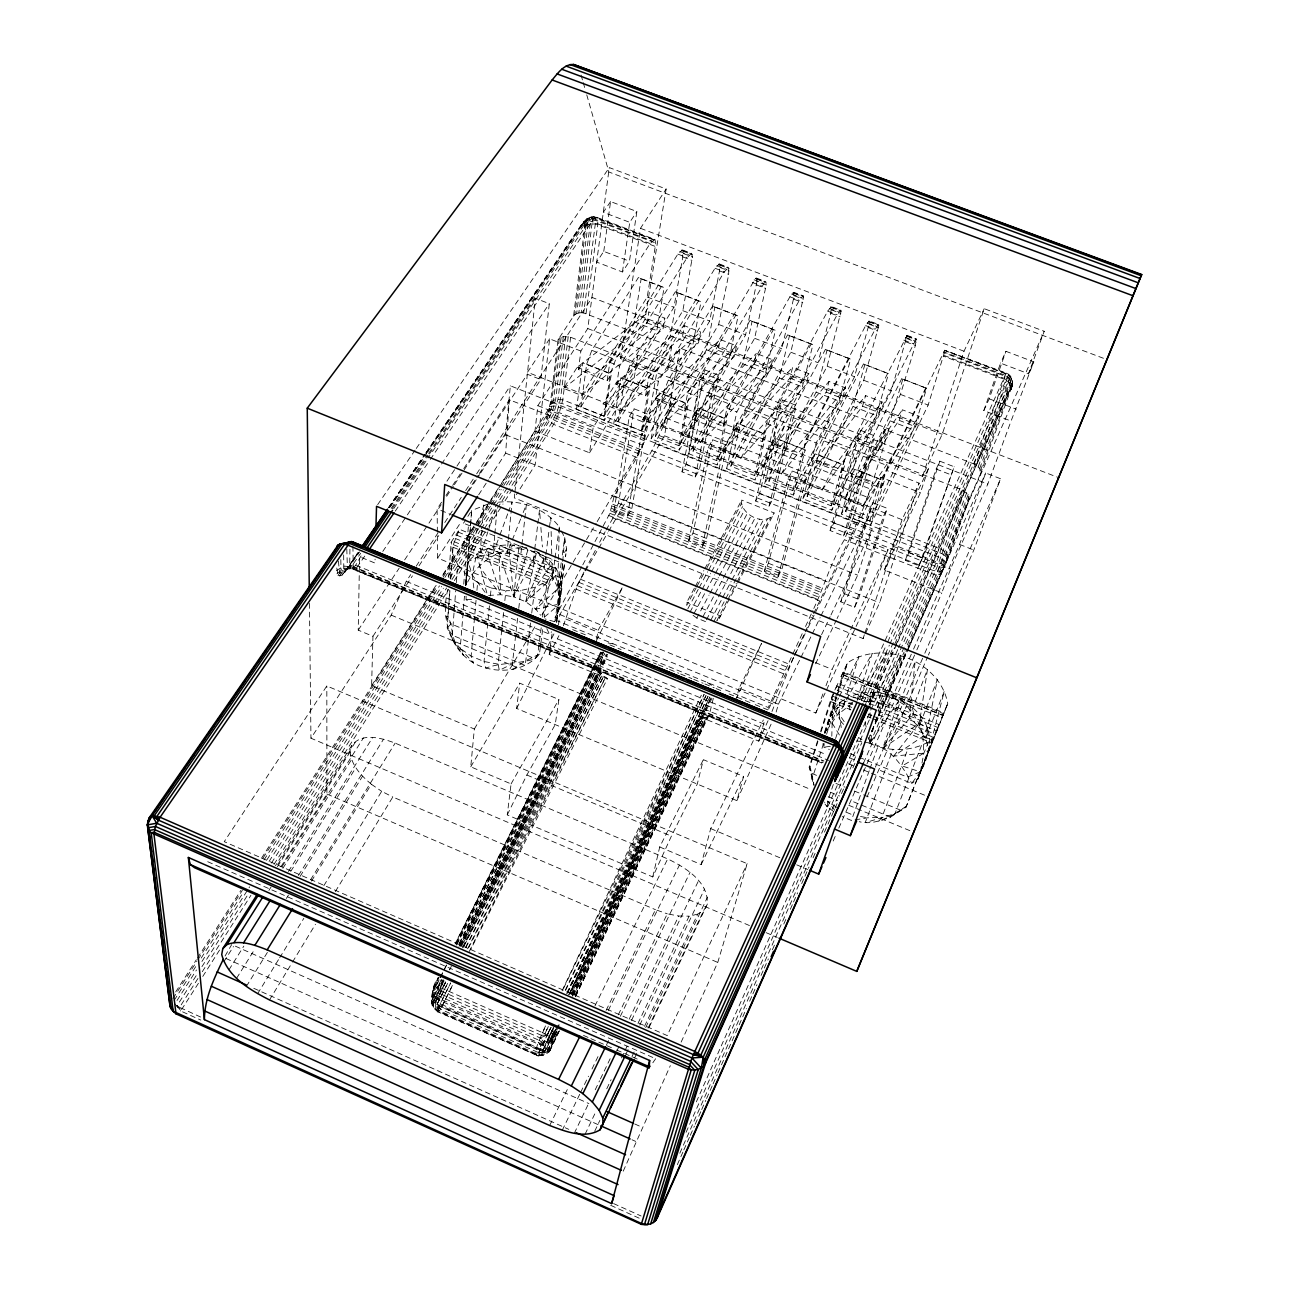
<?xml version="1.0" encoding="UTF-8"?>
<svg xmlns="http://www.w3.org/2000/svg" width="1289" height="1289" viewBox="0 0 1289 1289"><rect width="100%" height="100%" fill="white"/><g stroke="black" fill="none" stroke-linecap="round" stroke-linejoin="round"><path stroke-width="0.75" stroke-dasharray="5 3.75" d="M841.056 676.709L843.554 672.036L943.935 712.849L941.824 717.667L841.056 676.709L847.453 662.868C882.836 638.941 939.971 660.838 947.737 703.52L917.687 779.297L911.71 783.422C902.671 765.827 890.908 747.991 870.107 743.109L870.107 735.326M870.107 717.828L870.107 696.431L875.344 692.306C893.196 693.965 910.292 702.602 921.329 716.893C934.557 733.393 929.659 755.193 920.427 772.288L920.443 772.53M358.761 552.465L342.004 575.136L338.008 575.7L336.59 566.822M338.411 561.134L339.619 573.089L343.083 572.606L348.739 567.547L356.57 567.917L823.945 760.993M466.102 596.114L466.086 599.772L549.452 634.124L551.644 631.819M340.812 559.619L341.021 569.512L343.116 571.317L348.739 567.547L359.615 551.885M343.664 554.914L343.792 568.207L345.597 569.754L351.14 566.983L360.662 553.271M346.805 548.937L347.418 568.658C356.247 570.93 358.116 557.831 363.176 553.577M349.931 549.178L349.706 565.952L351.301 568.884M352.912 546.31L353.299 569.4L822.527 763.33M694.368 588.187L686.779 602.285L686.731 605.411L696.189 587.8M507.254 814.874L526.863 775.011L555.221 724.595L558.91 699.492L519.709 683.154L516.663 708.467L736.873 800.646L743.608 776.445L703.359 759.672L697.285 784.066L671.376 836.158L652.733 876.939L507.254 814.874L511.072 783.921L470.759 766.81L474.336 729.01L371.603 685.716L372.956 636.299L358.229 630.144L359.583 556.719L374.97 563.067L375.083 559.152M756.965 281.55L756.53 278.118L755.547 278.295L687.714 392.774L684.233 410.998L655.215 399.622L658.405 381.335L724.321 271.802L728.656 267.516L728.704 274.38L718.65 324.457L651.138 438.872L679.351 450.006L745.622 334.834L756.965 281.55L766.23 285.078L754.629 338.298L688.777 453.728L717.151 464.942L781.746 348.739L793.476 299.048L793.879 292.313L789.931 296.776L726.996 408.114L723.113 426.24L693.933 414.8L697.51 396.593L764.876 281.856L765.843 281.647L766.23 285.078M489.772 503.709C514.73 497.618 543.62 506.126 559.345 526.959L557.654 587.929L559.668 604.009L556.349 622.2L544.909 618.881M649.189 1027.188L707.258 904.314C708.869 881.74 685.426 867.529 667.686 858.909L395.143 743.109C381.834 738.13 362.193 732.12 351.784 745.429L275.459 865.692M741.594 503.258L741.723 500.084L774.157 512.958C766.794 526.798 743.85 516.422 741.594 503.258L705.647 570.189M489.482 502.774L548.872 408.661L550.532 402.426L557.992 339.829L573.573 316.111L584.771 226.977L584.255 223.416L581.677 225.398L424.387 456.177M434.506 986.359L439.017 977.368L432.492 992.047L431.606 1002.923L439.323 1010.657L537.835 1054.321L546.745 1053.919L548.631 1043.397L540.107 1037.903L440.081 993.69L433.023 994.447L439.211 996.139L539.205 1040.352L543.523 1045.008L541.686 1055.53C526.734 1060.203 544.973 1029.605 545.811 1025.367L542.379 1032.618L442.385 988.47L433.716 986.665C432.073 994.141 428.238 1006.419 437.39 1010.705L536.353 1054.579C555.688 1060.734 550.838 1031.973 559.716 1023.305C556.3 1031.99 551.16 1049.455 538.158 1044.042L438.324 999.877C428.528 995.72 433.765 983.829 438.196 977.658L433.555 987.293L432.137 1005.307L438.437 1011.639L537.062 1055.353L551.096 1027.333L540.639 1049.117L435.666 1001.73L432.653 998.185L441.74 980.317M544.522 617.028L559.668 604.009C561.472 581.871 550.725 556.461 527.813 550.129L526.234 547.39C500.809 547.293 476.704 561.537 466.151 585.125L470.549 526.218M470.678 524.252L471.645 510.525L487.806 504.128M489.466 478.122L505.659 453.148L509.332 399.751L888.024 549.742L869.092 598.563L825.927 691.242M849.242 358.423L809.073 435.086L784.598 425.531L779.152 439.549L768.889 481.216L792.767 490.642L839.171 401.121L850.643 359.164L825.492 349.303L755.145 479.943L726.625 468.68L790.802 352.219L803.611 296.937L803.24 295.874L793.879 292.313M836.658 697.268L832.468 710.658L831.808 736.18M447.831 589.25C441.047 616.368 448.765 647.868 473.53 663.029C494.283 674.276 523.511 673.051 539.43 654.168L542.733 628.903M448.669 577.488L451.182 542.17L459.496 529.312L555.076 568.223L548.792 583.659L544.248 617.254M449.877 590.797L447.186 627.969L456.29 645.934L452.713 635.396L450.973 623.892L447.895 616.287L449.748 590.62M450.618 578.777L453.261 544.635L459.496 529.312M450.731 579.051L452.568 553.609L451.182 542.17M452.052 638.764L460.205 648.367L463.412 655.408L452.052 638.764L455.71 590.684M456.322 582.66L457.692 564.63L452.568 553.609M481.893 530.569L479.911 556.171L468.084 561.537L465.522 585.512L471.645 510.525L465.506 520.015M482.489 522.689L483.858 504.966L478.074 525.703M909.051 647.271L945.949 563.116L969.231 498.344L968.152 494.46L962.48 489.981L872.218 454.808L853.076 518.404L844.376 539.72C831.179 561.456 824.428 585.689 813.794 608.505M463.718 584.223L468.503 524.72M476.06 600.352L471.113 656.133L473.53 663.029L460.205 648.367L464.443 596.436M465.41 584.449L466.231 574.459L457.692 564.63M554.157 1030.41L548.631 1043.397L549.211 1036.437L553.464 1027.317L549.211 1036.437L552.095 1039.643M442.385 988.47L445.946 981.3L439.211 996.139L434.232 996.655L433.33 1007.499L437.793 1011.978L441.547 1007.112L453.245 984.039M435.134 1009.335L436.053 998.508L438.614 998.25L543.523 1045.008M564.421 564.55L556.349 622.845L562.568 563.39M562.729 561.408L564.743 537.69L561.15 530.536M494.718 535.596L493.171 553.368L479.911 556.171L487.854 531.906M494.879 533.63L496.958 509.928M602.736 652.041L599.788 670.602L602.124 674.92L607.506 678.594L470.485 949.896M476.93 590.394L477.639 582.435L466.231 574.459M465.941 585.254L468.084 561.537L477.558 527.588M480.652 472.999L505.626 434.764L510.363 385.798L872.186 528.748L857.684 575.168L837.06 618.575M489.433 605.862L484.052 661.515L485.84 668.153C501.647 662.047 518.903 664.27 535.064 658.727L537.69 654.731L541.299 626.986M490.4 595.921L491.173 587.977L477.639 582.435M465.732 585.383L468.084 561.537C482.038 546.182 504.821 541.976 524.381 547.052M508.204 541.412L507.044 553.255L493.171 553.368L499.246 536.82M508.398 539.43L512.104 501.904L508.72 511.089M790.802 352.219L818.048 362.708L830.761 313.243L831.421 306.589L827.683 311.148L766.488 423.533L762.202 441.563L732.861 430.059L736.841 411.964L799.341 300.369L803.24 295.874M824.235 743.608L823.88 747.217L829.359 749.489M473.836 587.977L472.177 574.91L476.656 553.899L487.484 595.502L500.648 594.696L513.763 596.839L518.677 548.711L513.199 545.038L508.978 549.404L513.763 596.839L525.783 601.786L535.789 609.133L540.607 615.256M514.73 493.929L514.311 497.925L863.114 638.554L864.758 634.978M514.939 491.931L535.338 298.275L549.307 303.688L540.768 379.53L479.347 473.514M654.86 239.448L650.107 243.54L580.872 351.043L578.439 369.54L607.119 380.771L609.842 362.37L677.853 254.11L682.445 249.937L682.799 256.914L673.938 307.265L604.364 420.407L576.457 409.386L647.239 297.002L655.779 243.041L654.86 239.448L596.855 217.39L593.053 216.858L589.363 220.693L431.025 453.712M517.63 618.237L512.394 663.819L499.294 670.344L498.134 664.141L503.58 612.549M504.837 600.658L505.9 590.733L520.804 590.491L534.903 587.301L547.213 581.371L555.076 568.223M792.767 490.642L806.205 439.05L865.66 325.601L869.157 320.945L869.06 324.2L854.559 376.742L793.363 495.04L764.683 483.713L827.167 366.205L841.105 311.213L840.831 310.166L831.421 306.589M561.198 562.81L557.654 587.929C551.644 571.752 536.756 560.86 520.692 555.849L524.607 520.353M524.832 518.387L526.363 504.579L521.352 517.195M501.437 483.391L534.967 431.122L537.835 405.681L587.768 328.55L609.294 167.602L666.155 189L644.967 319.463L620.557 358.551L922.57 476.318L942.195 434.312L984.2 308.683L1044.219 331.273L1028.525 373.762L1000.538 363.144L983.813 410.595L1011.075 421.052L1033.794 361.855L1005.936 351.317L1000.538 363.144M580.872 351.043L549.613 338.846L535.161 464.958L516.39 494.622M518.758 608.327L520.804 590.491M582.789 564.84L609.874 513.296L614.176 495.975L636.959 457.45L642.695 445.188L646.321 432.766L657.036 370.926L570.624 337.251L563.325 336.59L559.297 338.395L551.805 400.992L549.726 408.855L546.037 416.492L500.486 487.564M533.292 560.989L534.484 551.16M534.726 549.195L537.594 525.606M537.835 523.64L539.511 509.88L540.268 519.628M561.118 337.299L553.577 399.896L551.096 409.241L546.697 418.361L502.307 487.725M563.325 336.59L555.704 399.187L552.868 409.838L547.889 420.182L504.515 488.064M530.52 622.974L525.203 665.495L452.713 635.396L447.186 627.969L450.973 623.892L535.064 658.727M531.729 613.065L534.903 587.301M565.742 336.348L558.056 398.945L553.255 414.736L495.379 506.738M568.24 336.574L560.473 399.155L557.186 411.384L551.466 423.308L509.3 489.53M570.624 337.251L562.777 399.816L559.442 412.254L553.609 424.387L502.871 504.225M573.573 316.111L574.862 314.709L586.108 225.559L585.48 221.08L583.514 221.966L582.692 224.109M574.862 314.709L576.65 313.646L587.977 224.495L587.22 219.13L582.241 223.561L425.966 452.745M576.65 313.646L578.825 312.953L590.233 223.819L589.395 217.728L586.205 219.178L583.579 223.432M691.661 253.45L687.118 257.639L619.526 366.14L616.722 384.541L645.563 395.836L648.673 377.532L715.008 268.257L719.391 263.987L719.504 270.883L709.691 321.009L641.761 435.166L613.693 424.081L682.848 310.697L692.402 256.978L691.661 253.45L682.445 249.937M578.825 312.953L581.226 312.728L592.65 218.099L591.844 216.939L588.235 217.76L583.514 221.966M542.588 617.06L547.213 581.371M545.618 556.622L544.071 568.352L543.168 556.655M545.875 554.657L549.211 529.231M549.452 527.282L550.741 517.501L550.902 523.495M667.718 368.783L680.141 348.111L888.959 429.011L878.276 450.763L667.718 368.783L671.65 346.789L583.691 312.953L595.325 223.851L595.228 218.034L594.374 216.81L590.571 216.971L587.059 220.596L428.576 453.47M586.044 313.614L597.79 224.544L597.709 218.631L596.855 217.39L593.053 216.858M576.457 409.386L582.66 362.918L611.276 374.116L604.364 420.407M580.84 407.018L586.656 364.223L591.828 350.334L638.377 277.554L664.093 287.608L656.81 330.58L604.074 416.186L580.84 407.018L634.349 321.879L641.132 278.811L638.377 277.554M603.768 251.387L610.567 201.567L636.879 211.525L629.435 261.2L622.442 271.979L596.662 262.102L603.768 251.387L629.435 261.2M607.506 678.594L549.211 654.474L552.401 631.159M556.349 622.635L564.421 564.373M554.786 560.022L552.369 577.52L551.885 559.507M555.06 558.073L559.345 526.959M554.898 621.701L563.229 561.182M558.395 625.052L559.861 614.547L607.602 532.969M562.294 555.076L564.743 537.69L566.564 549.001L565.5 556.784L566.564 549.001L562.697 555.478M534.967 431.122L589.524 452.81L593.149 427.577L637.894 355.152L928.547 468.261L920.41 492.688L884.415 570.092L941.808 592.908L950.541 569.013L987.809 484.036L1011.075 421.052M622.442 271.979L629.741 222.336L636.879 211.525M604.074 416.186L610.422 373.52L615.643 359.615L661.483 286.416M878.631 324.538L875.183 329.227L816.163 442.933L811.393 460.834L841.072 472.467L846.148 454.646L907.118 335.382L891.247 390.857L831.792 510.202L802.95 498.811L863.711 380.271L878.824 325.553L878.631 324.538L869.157 320.945M620.557 358.551L640.472 228.314L666.155 189M613.693 424.081L620.847 377.87L649.624 389.133L641.761 435.166M618.043 421.696L624.714 379.111L629.967 365.206L675.404 291.749L701.007 301.771L692.902 344.534L641.39 430.913L618.043 421.696L670.328 335.801L677.917 292.909L675.404 291.749M589.524 452.81L633.785 380.577L637.894 355.152M613.999 510.847L629.322 416.508L634.011 408.79L648.093 414.317L631.852 508.559L627.405 516.212L613.999 510.847L618.494 503.209L634.011 408.79M895.404 645.805L1012.719 383.8L1011.075 389.52C1013.911 383.768 1013.122 375.534 1006.274 373.085L944.724 350.254L886.333 470.324L880.838 488.048L850.998 476.35L856.17 458.562L916.012 339.329L915.383 345.468L900.447 394.402L841.427 514.021L870.429 525.461L928.144 405.052L945.272 349.883M563.664 388.392L647.046 322.911L648.834 311.986L664.85 318.174L662.981 329.066L581.387 395.369L563.664 388.392L577.214 367.268L648.834 311.986M596.694 638.941L598.128 630.257L623.618 585.27M641.39 430.913L648.625 388.472L653.894 374.551L698.638 300.659M627.405 516.212L643.453 422.083L648.093 414.317M897.611 642.196L1011.059 387.006L1008.111 380.932L1003.599 378.128L942.227 354.765M439.211 996.139L437.793 1011.978M538.963 1055.369L540.784 1044.847L538.528 1042.463M651.138 438.872L659.243 392.887L688.181 404.214L679.351 450.006M548.631 1043.397L547.197 1035.115L550.596 1027.849L547.197 1035.115L540.107 1037.903L546.214 1044.509L544.329 1055.03L536.288 1055.482M655.44 436.455L663.013 394.096L668.298 380.158L712.608 306.025L738.114 315.998L729.187 358.568L678.932 445.72L655.44 436.455L706.485 349.786L714.896 307.104L712.608 306.025M606.088 530.005L651.88 450.683L662.949 426.917L670.167 402.619L680.141 348.111M608.617 531.245L664.48 435.779L671.875 395.481L633.785 380.577M603.091 403.908L682.493 336.606L684.491 325.746L700.588 331.95L698.509 342.793L620.911 410.933L603.091 403.908L616.303 382.591L684.491 325.746M941.824 717.667L947.737 703.52L917.687 779.297L920.362 771.821L923.842 753.163L929.885 739L922.908 736.373C920.749 721.55 910.743 710.642 901.349 699.846L898.723 700.926L870.107 743.109L864.371 742.174M508.978 549.404L500.019 545.376L498.924 552.433L513.763 596.839L536.224 553.529L538.254 552.272L543.765 558.862L548.437 559.362L550.21 566.113L556.091 568.207L555.285 575.281L560.699 578.213L561.891 588.702L559.668 604.009L535.789 609.133L558.894 587.703L560.699 578.213C556.542 565.903 546.762 555.833 534.822 550.87M678.932 445.72L687.037 403.505L692.37 389.552L735.987 314.983M681.994 471.838L700.572 377.387L704.922 369.943L718.795 375.325L699.347 469.679L695.19 477.059L681.994 471.838L686.183 464.459L704.922 369.943M688.777 453.728L697.848 408.001L726.964 419.392L717.151 464.942M693.063 451.295L701.506 409.161L706.839 395.207L750.037 320.365L775.414 330.306L765.65 372.682L716.668 460.608L693.063 451.295L742.835 363.852L752.083 321.364L750.037 320.365M945.949 563.116L946.674 558.169L942.307 553.819L853.076 518.404M642.744 419.521L718.134 350.382L720.325 339.571L736.518 345.806L734.231 356.602L660.677 426.578L642.744 419.521L655.634 397.995L720.325 339.571M695.19 477.059L714.477 382.801L718.795 375.325M688.761 540.832L708.209 447.573L712.64 439.71L726.899 445.301L706.549 538.48L702.312 546.262L688.761 540.832L693.031 533.066L712.64 439.71M868.738 737.421L870.107 743.109L874.168 724.176M877.825 707.145L880.258 695.786L875.344 692.306L862.212 692.821L850.16 696.221L859.602 699.46L870.107 696.431L888.685 694.707L906.699 706.485L912.483 707.403L913.563 714.025L882.756 748.313L898.723 700.926L889.845 697.333L880.258 695.786M716.668 460.608L725.675 418.619L731.056 404.649L773.529 329.388M347.45 569.077L358.02 552.385M702.312 546.262L722.501 453.212L726.899 445.301M1010.721 388.972C1013.815 383.816 1010.334 377.081 1004.969 375.228L943.693 351.913M726.625 468.68L736.68 423.195L765.956 434.651L755.145 479.943M730.863 466.215L740.224 424.307L745.622 410.321L787.66 334.802L812.924 344.695L802.322 386.861L754.613 475.577L730.863 466.215L779.378 377.983L789.464 335.704L787.66 334.802M682.638 435.231L753.952 364.239L756.353 353.46L772.627 359.744L770.129 370.491L700.652 442.32L682.638 435.231L695.19 413.495L756.353 353.46M559.555 598.966L561.891 588.702L558.894 587.703M652.733 876.939L659.71 846.986L703.359 759.672M754.613 475.577L764.538 433.813L769.952 419.827L811.28 343.857M946.754 561.021L968.796 500.18L980.397 474.03L979.737 468.423L974.113 464.024L884.737 429.382L872.218 454.808M755.644 501.034L778.218 407.598L782.342 400.009L796.376 405.455L772.933 498.795L768.985 506.319L755.644 501.034L759.64 493.542L782.342 400.009M968.796 500.18L969.231 498.344M772.014 445.398L775.736 438.469L805.174 449.99L801.532 456.967L772.014 445.398L776.397 427.4L837.157 314.758L840.831 310.166M722.758 451.021L789.964 378.16L792.574 367.429L808.928 373.746L806.221 384.444L740.885 458.159L722.758 451.021L734.972 429.076L792.574 367.429M764.683 483.713L775.736 438.469M575.587 996.526L709.337 714.589L713.494 697.639M947.415 559.249L946.851 553.593L941.389 549.195L854.236 514.81M1011.398 387.522C1014.234 382.382 1011.301 375.47 1005.871 373.504L944.724 350.254M277.393 866.74L350.189 751.858L351.784 745.429M768.985 506.319L792.284 413.076L796.376 405.455M764.345 571.156L787.998 479.009L792.187 470.984L806.608 476.64L782.052 568.707L778.04 576.65L764.345 571.156L768.405 563.245L792.187 470.984M1011.639 387.908L1012.091 383.349L1007.869 377.339L944.805 353.025M739.113 688.1L736.47 698.267L761.509 643.469L739.113 688.1L778.395 704.229L775.495 714.315M768.889 481.216L816.114 392.194L827.055 350.109L825.492 349.303M793.363 495.04L805.174 449.99M928.934 750.134L944.305 691.258L925.534 738.21L928.934 750.134L917.687 779.297L928.934 750.134L902.139 765.988L920.362 771.821L911.71 783.422L876.939 769.098M1011.962 386.861L1012.687 381.093L894.083 645.563M763.104 466.908L826.152 392.146L828.988 381.48L845.423 387.828L842.507 398.462L781.327 474.078L763.104 466.908L774.979 444.753L828.988 381.48M659.71 846.986L701.168 864.565L710.706 828.601L763.346 719.939M778.04 576.65L802.451 484.696L806.608 476.64M802.95 498.811L815.002 453.841L844.601 465.426L831.792 510.202M807.123 496.297L818.306 454.856L823.8 440.838L863.517 363.901L888.556 373.697L876.23 415.461L831.115 505.771L807.123 496.297L853.044 406.486L864.838 364.61L863.517 363.901M567.498 992.772L699.186 716.507L758.77 741.159L764.554 720.599M831.115 505.771L842.893 464.475L848.42 450.441L823.8 440.838M803.692 482.892L862.534 406.212L865.58 395.594L882.111 401.975L878.969 412.561L822.028 490.11L803.692 482.892L815.212 460.527L865.58 395.594M830.1 530.536L856.75 438.147L860.633 430.413L874.828 435.924L847.324 528.232L843.586 535.886L830.1 530.536L833.87 522.915L860.633 430.413M841.427 514.021L854.494 469.293L884.27 480.942L870.429 525.461M845.568 511.475L857.684 470.276L863.227 456.209L901.768 378.563L926.694 388.327L913.482 429.865L869.704 520.998L845.568 511.475L890.167 420.842L902.832 379.175L901.768 378.563M824.525 732.265L843.554 672.036M843.586 535.886L870.977 443.674L874.828 435.924M681.14 1042.108L717.764 962.432L747.169 863.678L326.826 685.957L224.238 841.669L667.203 1035.566L747.169 863.678M513.763 596.839L527.813 550.129L518.677 548.711M581.677 225.398L585.013 221.08L589.363 220.693L650.107 243.54M878.276 450.763L884.737 429.382M813.617 613.612L853.608 530.504L864.178 506.126L872.814 482.005L888.959 429.011M840.75 601.818L868.705 510.798L872.653 502.613L887.235 508.349L858.393 599.288L854.591 607.361L840.75 601.818L844.585 593.762L872.653 502.613M821.029 615.723L868.883 516.373L880.935 477.252L920.41 492.688M844.504 498.956L899.11 420.343L902.364 409.789L918.993 416.202L915.625 426.74L862.953 506.223L844.504 498.956L855.687 476.382L902.364 409.789M869.704 520.998L882.401 479.943L887.992 465.877L925.776 387.763M837.27 695.367L847.453 662.868L837.028 695.174M854.591 607.361L883.336 516.567L887.235 508.349M817.613 740.756L809.17 767.132L814.052 785.404L810.024 766.149L817.935 741.465M820.626 731.346L831.469 697.446L837.963 683.396L938.972 724.515L906.006 807.204C891.875 815.502 876.423 825.959 859.28 821.705M844.746 701.039L843.57 704.729L832.468 710.658L824.751 733.183L847.099 700.974M847.099 693.643L858.877 656.697L839.51 696.269M820.964 731.959L833.902 692.902M824.751 733.183L836.416 697.075M825.314 732.764L832.468 710.658L838.623 698.058M823.51 743.624L811.957 779.265L813.359 782.761M826.555 734.247L834.466 709.852L831.469 697.446M884.415 570.092L892.31 545.956L928.547 468.261M488.467 530.037L495.202 509.493M863.114 638.554L864.339 634.784M864.967 632.883L902.074 519.693L919.154 483.149L886.333 470.324M825.121 732.909L832.468 710.658L840.009 702.296L848.468 697.236M865.58 633.189L879.597 602.785L919.154 483.149M835.562 738.565L841.137 721.759L834.466 709.852M922.57 476.318L964.011 351.22L984.2 308.683M344.63 572.719L357.939 552.723M824.928 733.038L832.468 710.658M905.345 560.377L936.168 469.035L939.826 461.172L954.166 466.747L922.505 557.992L918.976 565.774L905.345 560.377L908.906 552.61L939.826 461.172M869.221 770.758L851.417 820.448L842.152 816.582M563.341 625.777L577.279 585.689L583.949 572.139M833.339 784.437L827.651 801.178L827.329 806.914L833.693 811.554M918.976 565.774L954.166 466.747M983.813 410.595L989.162 398.817L1005.936 351.317M846.438 699.589L872.234 653.362L856.444 701.538L886.655 653.056L870.284 701.28L884.286 703.923L901.269 655.779L870.284 701.28L864.355 701.393M962.48 489.981L936.684 561.488L898.578 647.739M974.113 464.024L1006.274 373.085L858.651 698.896M964.768 491.141L937.103 566.918L874.844 707.371M976.385 465.168L1008.643 374.358L887.025 643.42M966.702 492.672L936.056 575.168L844.376 539.72M968.152 494.46L942.807 564.083L904.91 650.284M978.303 466.666L1010.576 376.211L890.2 643.324M869.898 768.905L877.89 746.734C896.338 751.793 917.172 750.44 932.978 738.887L938.972 724.515M969.022 496.394L944.112 564.727L905.974 651.509M979.737 468.423L1011.962 378.515L866.546 702.199M980.607 470.324L1012.59 381.753L1010.463 377.049L1006.145 373.987L945.304 350.834M980.397 474.03L1011.494 387.715L1011.237 385.765L1008.788 382.06L1004.389 379.353L943.822 356.296M913.563 649.092L959.548 544.409L985.682 472.966L1000.57 478.751L973.823 550.032L928.402 655.07M499.923 534.983L508.043 512.925M897.563 709.337L915.158 661.386L909.325 717.183L918.864 727.012L925.534 738.21L937.377 679.674L918.864 727.012L927.452 669.507L909.325 717.183L897.563 709.337L884.286 703.923M555.978 1029.685L550.645 1041.738L548.727 1052.259L538.786 1052.726L440.387 1009.11L433.7 1001.15L432.653 998.185L441.789 980.252M906.521 806.092L894.969 813.697L865.177 822.672L893.003 749.537M843.038 674.888L942.92 715.476L943.935 712.849M441.563 502.194L437.116 508.913L437.648 558.056L815.776 713.043L823.252 693.031M825.975 685.764L832.114 669.394L888.024 549.742M771.966 711.544L793.525 657.342M432.653 998.185L431.783 1000.49L441.547 1007.112L539.882 1050.664L549.823 1050.857L559.265 1030.942M932.978 738.887L906.006 807.204L890.473 817.129L878.566 821.528L881.885 817.323L907.875 749.118M921.506 745.477L894.969 813.697L890.473 817.129L850.434 800.517M809.073 435.086L803.595 449.104L779.152 439.549M859.602 699.46L862.212 692.821L870.107 696.431M520.627 519L507.044 553.255L520.692 555.849M623.232 1171.185L670.328 1065.649M543.765 558.862L525.783 601.786L555.285 575.281L535.789 609.133M342.004 575.136L346.773 568.739M837.963 683.396L835.288 689.518L936.41 730.734M870.107 743.109L889.845 697.333L888.685 694.707M875.36 767.164L924.02 655.102M924.809 653.265L1000.57 478.751M867.046 796.973L927.597 656.923M833.177 841.024L835.594 835.514M838.801 828.166L866.16 765.682M866.965 763.829L916.06 651.718M916.866 649.882L941.808 592.908M863.549 762.959L912.757 650.929M875.102 721.373L905.168 653.346M1028.525 373.762L1033.794 361.855M871.831 730.863L985.682 472.966M871.654 731.443L906.57 652.331M907.392 650.478L946.013 562.31L938.473 556.945L851.578 522.593M868.432 739.322L870.865 733.795M871.67 731.959L908.229 649.108M758.77 741.159L769.082 718.44M679.819 1153.236L861.793 742.706M877.293 707.725L1044.219 331.273M677.321 1164.692L683.009 1151.834M683.814 1149.997L689.518 1137.14M690.324 1135.303L694.384 1126.119M695.206 1124.282L700.894 1111.408M701.699 1109.571L705.776 1100.387M706.581 1098.55L712.269 1085.692M713.091 1083.856L717.151 1074.672M717.957 1072.835L746.412 1008.53M749.666 1001.182L752.099 995.672M752.905 993.835L756.981 984.651M761.042 975.467L763.475 969.956M764.296 968.12L768.357 958.935M772.417 949.735L774.85 944.225M783.793 924.02L786.242 918.509M790.302 909.325L792.735 903.815M793.557 901.978L797.617 892.794M801.677 883.61L804.127 878.099M804.932 876.262L808.993 867.078M813.053 857.878L815.502 852.367M824.444 832.162L837.447 802.773M841.508 793.589L843.941 788.078M852.883 767.857L855.332 762.347M878.083 710.916L904.088 652.121M696.35 1101.837L897.756 649.575M686.07 1132.322L871.59 714.718M749.457 925.55L310.955 738.21L391.179 615.127L406.277 581.355L410.675 574.636M736.873 800.646L771.386 723.5M868.625 702.473L893.261 647.4M869.157 704.535L894.582 647.642M869.737 704.6L896.79 644.033M863.823 702.038L889.378 645.161M861.406 700.281L886.204 645.257M802.193 633.705L768.244 707.532L553.996 619.493L581.855 566.612M805.512 626.502L812.972 610.293M794.362 655.521L804.4 633.656M805.238 631.836L812.779 615.433M815.776 713.043L825.089 693.063M487.548 548.389L479.121 566.37L500.648 594.696L498.924 552.433L487.548 548.389L488.837 558.024L500.648 594.696M566.741 993.368L706.034 695.609M568.803 994.496L708.515 695.383M571.156 993.964L709.772 697.043L568.948 994.689M572.445 996.059L711.367 696.882L571.253 994.173M572.542 995.962L712.318 697.462M437.744 986.778L440.081 993.69L432.492 992.047L437.744 986.778L441.337 979.592L437.744 986.778L441.176 991.064L541.203 1035.26L544.876 1033.81L548.276 1026.56M565.307 990.242L704.132 694.336L562.278 991.015M551.74 1038.789L556.01 1029.669M562.036 990.903L701.329 695.19M550.757 1037.693L554.173 1030.443M547.342 1051.163L557.605 1029.412L547.342 1051.163L538.786 1052.726L545.376 1050.793L555.768 1029.057L545.376 1050.793L540.639 1049.117M573.847 994.963L704.712 717.586L707.693 716.765L709.337 714.589M575.393 994.931L706.356 717.328L574.121 994.915M701.055 717.151L569.851 993.69L700.104 716.845L704.712 717.586L572.219 994.657M571.913 994.641L702.908 717.506L570.012 994.061M549.823 1050.857L559.265 1030.878M575.555 996.381L707.693 716.765L574.749 996.655M594.696 1131.275L599.852 1120.415M644.5 1026.334L697.72 914.143L703.907 910.115L707.258 904.314M631.981 1056.529L635.413 1049.278M645.708 1027.542L707.5 897.112M648.093 1028.171L703.907 910.115M634.655 1057.915L638.071 1050.68M727.077 601.077L716.893 620.589L720.47 615.949L686.779 602.285M549.211 1036.437L544.876 1033.81L548.341 1026.543M565.662 990.178L705.937 695.625M567.031 993.336L708.467 695.335M625.938 1054.096L629.403 1046.845M639.763 1025.077L704.567 889.007M815.599 663.803L836.207 620.396M821.56 634.687L830.132 616.738M830.986 614.934L872.186 528.748M585.077 1134.239L596.356 1110.619M606.748 1088.802L611.083 1079.731M621.491 1057.915L624.102 1052.469M624.972 1050.648L627.566 1045.186M637.974 1023.385L689.132 916.157L697.72 914.143M567.659 992.836L700.104 716.845L699.186 716.507M553.513 1028.396L543.088 1050.1L539.882 1050.664M616.754 1051.163L619.365 1045.717M631.562 1020.308L698.622 880.532M880.838 488.048L884.27 480.942M701.168 864.565L743.608 776.445M778.395 704.229L800.147 659.066M801.017 657.261L811.458 635.59M812.328 633.785L820.158 617.528M574.298 1133.289L589.089 1102.514M595.196 1089.833L599.546 1080.794M600.416 1078.974L610.857 1057.254M629.145 1019.228L678.755 916.044L689.132 916.157M768.615 709.079L807.22 629.386M808.106 627.566L880.935 477.252M606.41 1045.073L609.89 1037.871M620.347 1016.28L690.066 872.315M862.953 506.223L873.99 483.552L918.993 416.202M562.246 1130.308L579.744 1094.232M580.614 1092.428L588.493 1076.186M592.005 1068.968L598.128 1056.336M618.269 1014.846L667.283 913.82L678.755 916.044M549.211 654.474L558.927 635.703M596.42 640.681L621.862 588.847M549.678 1125.506L568.191 1087.739M606.104 1010.399L655.473 909.68L667.283 913.82M608.279 1010.463L679.512 864.935M443.513 980.284L439.952 987.487L441.176 991.064M460.415 946.013L604.525 653.829M462.88 946.948L607.312 654.458L460.64 946.303M594.97 1005.887L667.686 858.909M459.142 943.58L603.606 651.976L456.612 945.046M462.896 947.206L607.345 656.536M442.353 1005.597L453.1 983.974M469.228 951.524L605.427 677.547L468.116 948.736M455.114 944.047L600.642 652.121M435.875 986.391L439.452 979.205L432.492 992.047M440.339 977.416L446.59 964.833M456.419 945.079L602.011 652.282L455.21 945.046L600.706 652.943L455.259 943.596M460.64 946.045L606.313 654.151M467.665 948.833L603.59 676.274L465.925 947.431M850.998 476.35L854.494 469.293M516.663 708.467L553.948 633.914M459.367 943.58L604.444 653.797M439.162 1005.887L540.139 1050.164L543.088 1050.1L553.384 1028.235L543.088 1050.1L540.381 1049.649L442.095 1006.113L439.936 1004.421L450.667 982.911L439.162 1005.887L440.387 1009.11L436.955 1004.421L447.541 983.378M465.522 947.512L602.124 674.92L462.96 948.156M922.908 736.373L923.842 753.163L893.728 756.127L922.908 736.373L927.274 727.657L918.993 723.548L882.756 748.313L906.699 706.485M440.387 977.4L446.703 964.817M841.072 472.467L844.601 465.426M439.323 1010.657L435.102 1002.81L445.607 981.992M462.767 947.914L600.948 673.438L462.38 945.014M443.126 979.511L431.783 1000.49L433.7 1001.15L444.141 980.736L434.103 1000.393M460.254 945.498L599.756 669.942L459.142 946.174M460.415 945.32L599.788 670.602M461.333 946.545L600.175 671.972L460.479 945.546M822.028 490.11L833.403 467.649L882.111 401.975M458.997 946.352L599.804 669.329M435.666 1001.73L445.672 982.089M437.664 1003.1L447.686 983.346M339.748 576.151C341.956 570.221 349.319 566.661 355.265 569.126L823.188 762.492M811.393 460.834L815.002 453.841M584.255 223.416L587.22 219.13L591.844 216.939M727.995 599.304L736.325 583.353M737.244 581.581L770.548 517.759M719.214 618.591L736.792 584.884M737.711 583.095L774.157 512.958M710.738 620.363L721.856 599.143M722.791 597.371L731.137 581.452M732.071 579.679L763.604 519.531M713.687 621.797L767.39 519.08M584.868 570.383L595.937 549.323M599.627 542.298L605.153 531.761M706.436 619.832L717.602 598.628M718.521 596.855L759.43 519.113M702.956 616.69L755.161 517.84M781.327 474.078L793.057 451.843L845.423 387.828M705.502 621.604L696.85 618.076L709.014 595.147M709.949 593.391L718.36 577.52M719.294 575.748L751.084 515.793M693.998 613.58L714.638 574.797M715.572 573.041L747.475 513.119M689.986 612.162L701.28 591.023M702.215 589.266L710.69 573.412M711.625 571.655L744.559 510.009M697.14 586.028L704.696 571.945M687.827 608.779L698.203 589.411M699.154 587.655L707.645 571.8M708.579 570.044L742.561 506.641M695.303 586.414L703.842 570.56M704.777 568.803L741.723 500.084M762.202 441.563L765.956 434.651M740.885 458.159L752.937 436.117L808.928 373.746M732.861 430.059L736.68 423.195M845.471 701.297L843.57 704.729L852.754 702.457M723.113 426.24L726.964 419.392M511.072 783.921L558.91 699.492M700.652 442.32L713.059 420.504L772.627 359.744M693.933 414.8L697.848 408.001M225.059 956.019L231.714 944.547M684.233 410.998L688.181 404.214M470.759 766.81L519.709 683.154M660.677 426.578L673.406 404.955L736.518 345.806M474.336 729.01L535.741 625.326M541.896 614.95L596.13 523.366M597.161 521.626L671.875 395.481M655.215 399.622L659.243 392.887M645.563 395.836L649.624 389.133M657.036 370.926L671.65 346.789M655.666 1058.704L649.157 1068.065M269.498 999.942L291.443 963.834M292.49 962.11L315.467 924.277M335.317 891.601L392.791 797.005L655.473 909.68M942.356 571.784L940.084 574.298L936.056 575.168M620.911 410.933L633.979 389.52L700.588 331.95M584.707 224.028L587.881 220.065L595.228 218.034L655.585 240.64M338.008 575.7C340.667 569.706 348.191 566.918 354.153 569.625L820.835 762.524M257.574 993.803L278.601 959.483M279.665 957.775L303.85 918.3M323.829 885.704L381.673 791.333L392.791 797.005M616.722 384.541L620.847 377.87M310.552 879.807L395.143 743.109M246.36 986.423L267.371 952.442M311.487 881.096L371.361 784.26C361.484 775.881 351.22 765.489 350.189 751.858M298.484 875.44L383.558 739.161M236.596 978.27L254.594 949.413M286.335 898.481L288.462 895.082M300.095 876.407L362.547 776.252M607.119 380.771L611.276 374.116M288.414 871.493L372.73 737.389M228.91 969.892L243.83 946.11M290.75 871.396L355.796 767.809M280.921 866.756L326.923 794.04L326.826 685.957M282.178 866.45L363.434 737.904M223.819 961.803L233.486 946.513M268.918 890.409L271.061 887.009M282.871 868.303L351.575 759.495M581.387 395.369L594.777 374.164L664.85 318.174M198.425 983.265L180.669 1010.979L200.81 1020.082M202.76 976.466L221.112 947.592M274.009 864.355L448.894 589.17M454.292 580.662L487.758 528.007M488.837 526.315L501.792 505.933M277.618 864.71L356.296 740.659M177.044 1005.71L179.574 1007.354L180.669 1010.979L177.044 1005.71L196.524 975.161M201.938 966.669L248.503 893.696M269.079 861.455L443.4 588.203M449.893 578.02L480.217 530.504M481.296 528.796L494.283 508.43M197.942 978.496L179.574 1007.354L200.601 1017.037M202.276 971.713L250.92 895.307M271.463 863.05L446.606 587.993M452.004 579.518L483.359 530.278M484.438 528.571L496.329 509.896M497.409 508.204L508.22 491.222M174.144 1000.361L196.879 964.833M201.213 958.065L243.46 892.069M264.036 859.924L439.485 585.851M444.898 577.391L477.397 526.637M478.477 524.945L490.384 506.335M491.463 504.644L501.212 489.417M578.439 369.54L582.66 362.918M176.996 1000.506L196.508 969.956M201.938 961.481L249.647 886.816M267 859.666L441.611 586.479M448.121 576.296L478.477 528.78M479.556 527.088L503.419 489.756M371.603 685.716L436.52 584.562M443.013 574.443L475.464 523.85M476.543 522.174L500.358 485.083M175.691 991.95L196.331 959.789M197.41 958.098L240.85 890.393M261.474 858.232L436.278 585.705M442.804 575.555L474.288 526.46M475.367 524.768L488.402 504.466M172.968 998.588L196.814 961.368M197.91 959.677L242.364 890.296M262.972 858.136L437.583 585.705M443.013 577.246L475.544 526.492M476.64 524.8L488.563 506.174M489.643 504.482L499.407 489.256M437.648 558.056L461.398 521.417M478.67 494.783L488.386 479.782M416.17 566.225L438.163 532.631M444.769 522.544L461.269 497.361M465.667 490.642L475.56 475.512M476.656 473.836L592.118 297.453L1059.042 477.8M372.956 636.299L412.448 575.877M419.022 565.807L438.776 535.596M467.279 491.979L478.251 475.19M468.713 491.27L479.572 474.658M446.01 495.475L451.569 487.081M452.681 485.389L462.67 470.276M463.782 468.6L509.332 399.751M549.613 338.846L527.491 372.279L902.074 519.693M358.229 630.144L399.123 568.256M404.649 559.893L427.867 524.768M428.979 523.108L441.128 504.708M446.655 496.346L453.293 486.307M454.405 484.632L527.362 374.261L540.768 379.53M446.945 481.151L455.855 467.762M456.967 466.086L510.363 385.798M382.785 551.434L406.261 516.518M407.372 514.859L549.307 303.688M610.567 201.567L603.316 212.298L629.741 222.336M364.739 556.107L356.57 567.917L353.299 569.4M395.24 511.137L429.124 461.172M430.252 459.496L593.778 218.776L595.518 217.438L653.652 239.545M391.212 508.365L427.449 455.13M392.243 508.672L428.302 455.662M429.43 454.002L535.338 298.275M393.709 508.639L429.898 455.371M388.585 507.544L424.822 454.405M388.521 507.866L424.774 454.695M425.918 453.035L583.369 222.095M389.31 507.64L423.259 457.837M390.196 507.012L426.45 453.809M427.577 452.149L586.753 218.904L593.778 218.776L652.025 240.946M550.21 566.113L525.783 601.786L536.224 553.529L532.905 551.483M377.661 504.644L415.122 450.119M416.266 448.475L609.294 167.602M550.161 1050.197L548.727 1052.259L558.266 1031.232L548.856 1051.179L538.786 1052.726M943.177 569.883L939.633 571.72L932.978 570.415L846.116 535.982M463.46 523.189L464.958 521.11M336.928 573.798L343.792 568.207L352.783 568.433L822.64 762.605M584.884 225.237L588.138 221.885L595.55 220.435L655.779 243.041M893.728 756.127L918.993 723.548L921.329 716.893L913.563 714.025M347.821 567.337L352.735 564.92L357.971 566.097L828.618 760.446M810.024 766.149L809.17 767.132L811.893 773.432L811.957 779.265L813.746 782.584M550.532 402.426L555.704 399.187L562.777 399.816L646.321 432.766M557.992 339.829L559.297 338.395M336.574 570.544L343.567 566.097L352.622 566.806L823.075 761.171M584.771 226.977L587.977 224.495L595.325 223.851L655.408 246.473M944.096 567.708L934.799 566.08L847.985 531.696M852.577 703.23L838.93 713.623L841.443 728.72M550.21 404.279L555.14 402.361L562.117 403.505L645.515 436.439M537.062 1055.353L437.438 1011.656M920.362 771.821L907.311 777.106L859.489 757.416M549.646 406.406L554.173 405.987L560.973 407.743L644.274 440.677M539.43 654.168L525.896 660.613L512.796 669.442L512.394 663.819M447.895 616.287L445.881 616.722L450.973 623.892M855.026 819.852L867.658 817.806L881.885 817.323M830.309 746.299L823.88 747.217L822.962 743.576M471.581 599.417L466.086 599.772L464.878 596.726M431.606 1002.923L435.102 1002.81M541.203 1035.26L547.197 1035.115M608.07 642.985L613.58 643.968M581.226 312.728L583.691 312.953M856.718 740.933L862.454 741.868M860.44 816.469L867.658 817.806M491.173 587.977L505.9 590.733M498.134 664.141L484.052 661.515L471.113 656.133L460.205 648.367M548.872 408.661L642.695 445.188M434.232 996.655L438.614 998.25M1103.448 358.278L608.907 172.017L585.979 92.18M640.472 228.314L964.011 351.22M719.391 263.987L728.656 267.516M756.53 278.118L765.843 281.647M907.118 335.382L916.64 338.991M681.301 250.066L690.533 253.579M718.327 264.148L727.608 267.677M755.547 278.295L764.876 281.856M792.977 292.539L802.354 296.099M830.599 306.846L840.041 310.44M868.432 321.235L877.922 324.844M906.473 335.704L916.012 339.329M683.106 251.113L692.29 254.61M719.955 265.131L729.203 268.644M757.014 279.214L766.311 282.758M794.266 293.393L803.611 296.937M831.711 307.636L841.105 311.213M869.366 321.96L878.824 325.553M907.23 336.365L916.737 339.974M679.722 251.484L688.987 254.996M716.829 265.598L726.126 269.143M754.129 279.794L763.475 283.338M791.623 294.053L801.033 297.63M829.326 308.393L838.785 312.002M867.239 322.83L876.746 326.439M905.361 337.331L914.916 340.957M683.218 253.482L692.402 256.978M719.987 267.484L729.22 270.996M794.121 295.697L803.45 299.241M831.486 309.908L840.863 313.469M869.06 324.2L878.486 327.793M906.828 338.572L916.302 342.181M677.853 254.11L687.118 257.639M715.008 268.257L724.321 271.802M752.357 282.468L761.735 286.045M789.931 296.776L799.341 300.369M827.683 311.148L837.157 314.758M865.66 325.601L875.183 329.227M903.847 340.151L913.418 343.792M682.799 256.914L691.951 260.394M719.504 270.883L728.704 274.38M756.385 284.917L765.634 288.446M793.476 299.048L802.773 302.593M830.761 313.243L840.106 316.804M868.238 327.519L877.648 331.096M905.925 341.859L915.383 345.468M989.162 398.817L1016.296 409.193M641.132 278.811L664.093 287.608M677.917 292.909L701.007 301.771M714.896 307.104L738.114 315.998M752.083 321.364L775.414 330.306M789.464 335.704L812.924 344.695M827.055 350.109L850.643 359.164M864.838 364.61L888.556 373.697M902.832 379.175L926.694 388.327M647.239 297.002L673.938 307.265M682.848 310.697L709.691 321.009M718.65 324.457L745.622 334.834M754.629 338.298L781.746 348.739M827.167 366.205L854.559 376.742M863.711 380.271L891.247 390.857M900.447 394.402L928.144 405.052M644.967 319.463L942.195 434.312M647.046 322.911L662.981 329.066M682.493 336.606L698.509 342.793M718.134 350.382L734.231 356.602M753.952 364.239L770.129 370.491M789.964 378.16L806.221 384.444M826.152 392.146L842.507 398.462M862.534 406.212L878.969 412.561M899.11 420.343L915.625 426.74M634.349 321.879L656.81 330.58M670.328 335.801L692.902 344.534M706.485 349.786L729.187 358.568M742.835 363.852L765.65 372.682M779.378 377.983L802.322 386.861M816.114 392.194L839.171 401.121M853.044 406.486L876.23 415.461M890.167 420.842L913.482 429.865M587.768 328.55L987.809 484.036M700.572 377.387L714.477 382.801M778.218 407.598L792.284 413.076M856.75 438.147L870.977 443.674M936.168 469.035L950.573 474.642M591.828 350.334L615.643 359.615M629.967 365.206L653.894 374.551M668.298 380.158L692.37 389.552M706.839 395.207L731.056 404.649M745.622 410.321L769.952 419.827M863.227 456.209L887.992 465.877M609.842 362.37L619.526 366.14M648.673 377.532L658.405 381.335M687.714 392.774L697.51 396.593M726.996 408.114L736.841 411.964M766.488 423.533L776.397 427.4M806.205 439.05L816.163 442.933M846.148 454.646L856.17 458.562M586.656 364.223L610.422 373.52M624.714 379.111L648.625 388.472M663.013 394.096L687.037 403.505M701.506 409.161L725.675 418.619M740.224 424.307L764.538 433.813M818.306 454.856L842.893 464.475M857.684 470.276L882.401 479.943M670.167 402.619L872.814 482.005M577.214 367.268L594.777 374.164M616.303 382.591L633.979 389.52M655.634 397.995L673.406 404.955M695.19 413.495L713.059 420.504M734.972 429.076L752.937 436.117M774.979 444.753L793.057 451.843M815.212 460.527L833.403 467.649M855.687 476.382L873.99 483.552M668.508 409.838L870.51 489.079M666.059 418.119L867.561 497.296M662.949 426.917L864.178 506.126M959.548 544.409L973.823 550.032M629.322 416.508L643.453 422.083M708.209 447.573L722.501 453.212M787.998 479.009L802.451 484.696M868.705 510.798L883.336 516.567M664.48 435.779L868.883 516.373M659.388 435.634L860.553 514.988M655.618 443.738L856.959 523.286M849.838 527.137L945.046 565.404M537.835 405.681L593.149 427.577M651.88 450.683L853.608 530.504M892.31 545.956L950.541 569.013M686.183 464.459L699.347 469.679M759.64 493.542L772.933 498.795M833.87 522.915L847.324 528.232M908.906 552.61L922.505 557.992M640.859 449.684L557.621 416.734L547.97 410.917M638.909 453.873L555.64 420.858L549.613 417.185L546.971 412.979M636.959 457.45L553.609 424.387L547.889 420.182L545.956 414.752M505.626 434.764L857.684 575.168M614.176 495.975L824.654 580.195M505.659 453.148L879.597 602.785M618.494 503.209L631.852 508.559M693.031 533.066L706.549 538.48M768.405 563.245L782.052 568.707M844.585 593.762L858.393 599.288M612.839 504.273L822.301 588.219M612.42 506.19L821.705 590.104M611.759 508.462L820.9 592.344M610.873 510.895L819.949 594.793M609.874 513.296L818.934 597.226M608.795 515.487L817.935 599.498M612.549 517.727L819.482 600.851M843.022 672.81L943.596 713.752M440.854 510.428L450.167 514.214M815.341 662.578L832.114 669.394M842.168 674.389L942.823 715.298M465.297 523.93L558.83 561.956M580.259 579.164L790.173 664.625M457.933 531.986L553.577 570.946M836.674 686.264L937.764 727.447M578.713 582.29L788.739 667.863M456.435 535.08L552.111 574.072M577.279 585.689L787.289 671.327M455.098 538.367L550.757 577.391M878.018 710.9L935.008 734.134M576.006 589.105L785.952 674.775M454.018 541.638L549.63 580.662M832.63 696.189L852.835 704.438M878.566 714.928L933.671 737.437M453.261 544.635L548.792 583.659M831.534 699.137L851.723 707.387M868.238 714.138L871.912 715.637M873.749 716.378L932.495 740.369M452.906 547.181L548.308 586.173M830.712 701.57L850.869 709.82M867.368 716.555L871.042 718.054M872.879 718.795L931.528 742.77M559.861 614.547L598.128 630.257M868.947 743.06L877.89 746.734M565.855 618.994L774.641 704.696M572.654 629.612L585.689 634.978M609.906 644.919L621.089 649.527M634.124 654.876L643.437 658.711M645.306 659.469L656.472 664.061M658.341 664.834L667.654 668.669M669.523 669.426L678.836 673.261M680.689 674.018L691.871 678.61M693.724 679.384L703.037 683.218M704.906 683.976L714.219 687.81M716.088 688.568L721.663 690.872M729.123 693.933L753.34 703.891M755.193 704.648L770.097 710.771M850.305 753.63L857.652 756.659M849.499 757.787L854.978 760.043M557.38 638.861L766.214 724.934M406.277 581.355L826.152 754.581M848.452 763.781L854.011 766.069M863.308 769.904L924.616 795.2M811.893 773.432L817.435 775.736M835.9 783.39L845.133 787.208M854.365 791.027L861.761 794.088M863.598 794.862L900.544 810.169M830.422 792.203L839.526 795.99M391.179 615.127L809.637 789.013M828.231 796.731L837.544 800.598M848.694 805.238L913.788 832.291M846.406 812.296L853.221 815.131M710.706 828.601L780.248 857.91M796.731 864.855L807.704 869.479M526.863 775.011L671.376 836.158M766.117 932.656L777.219 937.409M326.923 794.04L717.764 962.432M207.722 861.713L653.813 1057.898M583.482 1035.389L589.009 1037.822M590.845 1038.628L614.789 1049.165M616.625 1049.987L640.569 1060.525M235.388 946.174L588.912 1103.577M634.704 1123.96L642.035 1127.214M225.946 958.484L598.934 1125.007M631.997 1139.766L635.67 1141.409M253.772 988.309L568.803 1129.357M613.564 1203.572L641.1 1216.01M610.68 1205.312L639.956 1218.54M542.379 1032.618L544.876 1033.81M707.307 682.493L712.785 686.264M539.205 1040.352L546.214 1044.509M858.893 737.662L862.019 739.789M371.361 784.26L381.673 791.333M836.593 807.381L827.651 801.178L834.853 810.41M693.063 615.336L696.85 618.076M841.137 721.759L843.618 724.402M174.821 1003.905L180.669 1010.979M824.944 804.014L827.329 806.914L824.606 802.096M485.131 592.328L472.177 574.91L468.084 561.537M844.166 721.663L838.93 713.623L840.009 702.296L831.663 722.323L839.655 735.407M546.826 628.678L549.452 634.124M581.081 75.068L582.709 80.772M583.256 82.673L585.448 90.278M865.08 722.227L866.901 729.832M849.064 705.115L850.676 712.656M540.881 527.427L542.395 546.907M551.128 531.503L551.821 557.509M309.441 603.381L310.955 738.21M442.659 982.089L439.952 987.487L442.659 982.121M451.343 966.299L449.539 969.876L451.44 966.444"/><path stroke-width="1.5" d="M375.985 525.88L376.533 506.303L441.563 532.84L467.633 492.946M204.725 1010.979L614.096 1195.644L611.631 1203.604L204.403 1019.631C204.613 998.266 214.071 978.303 223.239 959.451M441.563 532.84L444.721 484.487L820.69 636.476L807.011 681.897L876.278 710.158L858.007 762.17L874.57 769.001L850.305 835.659L834.515 829.069L863.549 762.959M177.834 1013.815L175.997 1013.847L173.161 1011.237L170.1 1006.725L147.317 824.896L147.816 821.963L149.395 817.532L338.137 544.989L339.845 544.119L352.251 541.751L836.062 740.74L842.345 748.99L843.489 754.307L834.708 781.456L868.931 706.42M839.413 772.482L868.335 706.372M148.815 829.939L147.816 821.963L339.845 544.119L350.237 541.96L835.401 741.529L842.442 752.744L842.813 756.836L705.566 1063.167L657.181 1217.976C654.554 1224.083 647.223 1225.42 641.31 1224.308L691.919 1057.963L835.884 740.756L840.637 746.573M653.394 1222.536L701.313 1068.114L703.198 1057.189L841.105 750.552L834.628 743.028L348.9 543.152L339.845 544.119L337.057 546.375L336.687 548.179M257.188 894.485L222.771 948.688L221.724 954.585C227.702 977.014 250.147 990.016 269.498 999.942L549.678 1125.506C565.162 1131.371 584.384 1139.202 599.997 1129.873L633.801 1059.719M837.496 776.671L839.622 770.613L839.042 768.55L866.981 706.146M188.355 857.459L190.385 864.597L194.526 867.706L649.157 1068.065L649.656 1060.493L188.355 857.459L204.403 1019.631M834.708 781.456L843.489 754.307L834.628 743.028L839.091 748.474L700.878 1055.046L693.353 1054.579L158.321 820.094L152.038 815.679L149.395 817.532L147.816 821.963L150.346 816.34M836.013 779.7L839.042 768.55M835.063 781.327L837.608 771.692M611.631 1203.604L649.656 1060.493M641.503 1223.454L644.532 1224.389L691.194 1070.047L688.39 1067.018L154.003 832.243L151.184 832.726L149.057 830.47L147.317 824.896L152.038 815.679L160.094 817.242L694.755 1051.421L700.878 1055.046L704.825 1059.349L705.566 1063.167L703.826 1065.922L655.602 1220.522L654.973 1219.636L657.181 1217.976L861.922 754.049M650.671 1223.922L698.235 1069.596L703.826 1065.922L865.725 704.036M836.561 774.705L834.982 780.054M837.028 770.194L843.328 751.632L835.401 741.529M809.54 870.252L818.692 874.119L834.515 829.069M779.072 938.199L856.782 971.39L1141.683 274.525L573.508 64.45C563.889 64.096 557.702 73.473 552.127 79.982L307.249 408.178L309.279 589.299M350.237 541.96L160.094 817.242L155.421 826.458L153.987 834.402L175.997 1013.847L641.439 1224.373L641.89 1223.664L173.161 1011.237L151.184 832.726L687.73 1069L691.194 1070.047L698.235 1069.596L690.55 1061.314L155.421 826.458L147.736 827.812L170.1 1006.725L172.678 1009.078M856.782 971.39L1141.683 274.525M850.305 835.659L856.686 820.916M818.692 874.119L821.915 866.756M823.51 863.082L825.927 857.572M771.128 956.712L773.577 951.201M858.007 762.17L862.889 751.116M857.846 762.717L655.602 1220.522M842.378 749.747L862.986 703.875M837.947 744.72L856.992 702.553M839.912 747.958L859.747 703.939M603.059 1124.765L602.785 1118.111L631.111 1058.333M599.997 1129.873L608.585 1111.698M610.293 1108.073L618.881 1089.914M620.605 1086.273L631.771 1062.668M602.785 1118.111L599.159 1110.345L625.084 1055.917M807.011 681.897L810.443 674.663M599.159 1110.345L592.36 1101.998L615.884 1052.984M592.36 1101.998L582.87 1093.652L605.54 1046.877M582.87 1093.652L571.349 1085.934L592.457 1042.817M222.771 948.688L226.977 944.579C240.302 939.439 254.642 944.998 267.177 949.864L558.604 1079.392L579.889 1036.372M835.771 775.156L836.497 773.948M267.177 949.864L292.571 908.858M254.9 945.272L280.406 904.395M243.589 942.791L270.271 900.35M234.066 942.549L262.924 896.886M226.977 944.579L258.235 895.307M462.477 519.757L477.591 496.442M369.266 549.436L394.112 512.796M365.19 546.617L388.956 511.685M366.559 548.582L392.581 510.299M362.547 545.746L387.457 509.203M361.339 547.728L387.393 509.526M363.289 545.827L377.999 524.236M380.255 520.917L387.054 510.96M363.015 546.907L387.941 510.331M149.218 819.192L152.65 814.229M154.938 810.926L164.074 797.698M167.506 792.751L173.225 784.485M176.657 779.523L184.649 767.954M186.937 764.651L193.801 754.742M197.233 749.779L205.225 738.21M207.513 734.907L214.377 724.998M217.809 720.035L222.369 713.429M228.089 705.164L233.808 696.898M236.096 693.595L245.232 680.383M247.52 677.079L254.384 667.154M257.816 662.208L265.808 650.639M268.096 647.336L274.96 637.411M278.392 632.464L286.384 620.895M288.672 617.592L295.535 607.667M297.823 604.364L303.527 596.098M305.815 592.795L314.967 579.583M317.255 576.28L326.391 563.051M328.679 559.748L335.543 549.839M337.057 546.375L338.137 544.989L338.508 546.23M843.038 754.887L842.442 752.744L704.825 1059.349L703.826 1065.922L703.198 1057.189L693.353 1054.579L697.994 1053.081L836.529 746.637L833.629 745.171L347.45 545.005L342.068 543.829L154.326 815.615L158.321 820.094L157.081 816.146L344.662 544.135L348.9 543.152L339.845 544.119M340.924 544.699L351.381 541.477L835.884 740.756L842.345 748.99M346.87 543.346L352.251 541.751M147.317 824.896L156.726 823.236L691.919 1057.963L701.313 1068.114M691.919 1057.963L703.198 1057.189M644.532 1224.389L647.658 1224.55L694.787 1070.257L689.341 1064.408L154.487 829.536L149.057 830.47L171.276 1009.174L174.015 1011.688M1141.555 274.879L573.508 64.45M570.06 64.514L1141.184 275.733M566.113 66.11L1140.04 278.505M561.762 69.252L1138.268 282.807M557.074 73.908L1135.899 288.575M552.127 79.982L1132.95 295.729M307.249 408.178L976.305 677.627M452.02 514.972L813.472 661.821M352.783 542.766L363.933 547.358M367.639 548.888L386.233 556.526M389.939 558.056L423.388 571.817M427.11 573.347L445.688 580.985M449.41 582.515L473.562 592.457M477.284 593.987L495.862 601.625M499.584 603.155L523.737 613.097M527.459 614.627L546.037 622.265M549.759 623.795L583.192 637.556M586.914 639.086L605.492 646.724M609.214 648.254L633.366 658.196M637.088 659.726L655.666 667.364M659.388 668.894L683.541 678.836M687.263 680.366L705.84 688.004M709.562 689.534L743.012 703.295M746.718 704.825L765.295 712.463M769.017 713.993L793.17 723.935M796.892 725.465L835.916 741.513M190.385 864.597L648.48 1066.422M607.232 1111.73L632.883 1123.138M600.771 1125.829L630.16 1138.944M217.148 971.906L246.457 985.022M576.135 1132.644L625.584 1154.783M211.332 986.23L621.395 1170.364M207.094 999.571L618.043 1184.575M841.105 750.552L843.328 751.632M558.604 1079.392L571.349 1085.934M152.038 815.679L156.726 823.236M149.556 835.916L150.056 839.896M151.039 847.872L151.538 851.852M152.279 857.83L152.779 861.809M153.52 867.787L154.019 871.783M154.761 877.761L155.26 881.74M157.5 899.674L157.983 903.67M158.74 909.647L159.224 913.627M159.981 919.605L160.464 923.585M161.222 929.562L161.705 933.558M162.462 939.536L162.946 943.516M163.945 951.491L164.444 955.471M165.185 961.449L165.685 965.429M166.426 971.407L166.925 975.402M167.667 981.38L168.166 985.36M168.907 991.338L169.407 995.334"/></g></svg>
